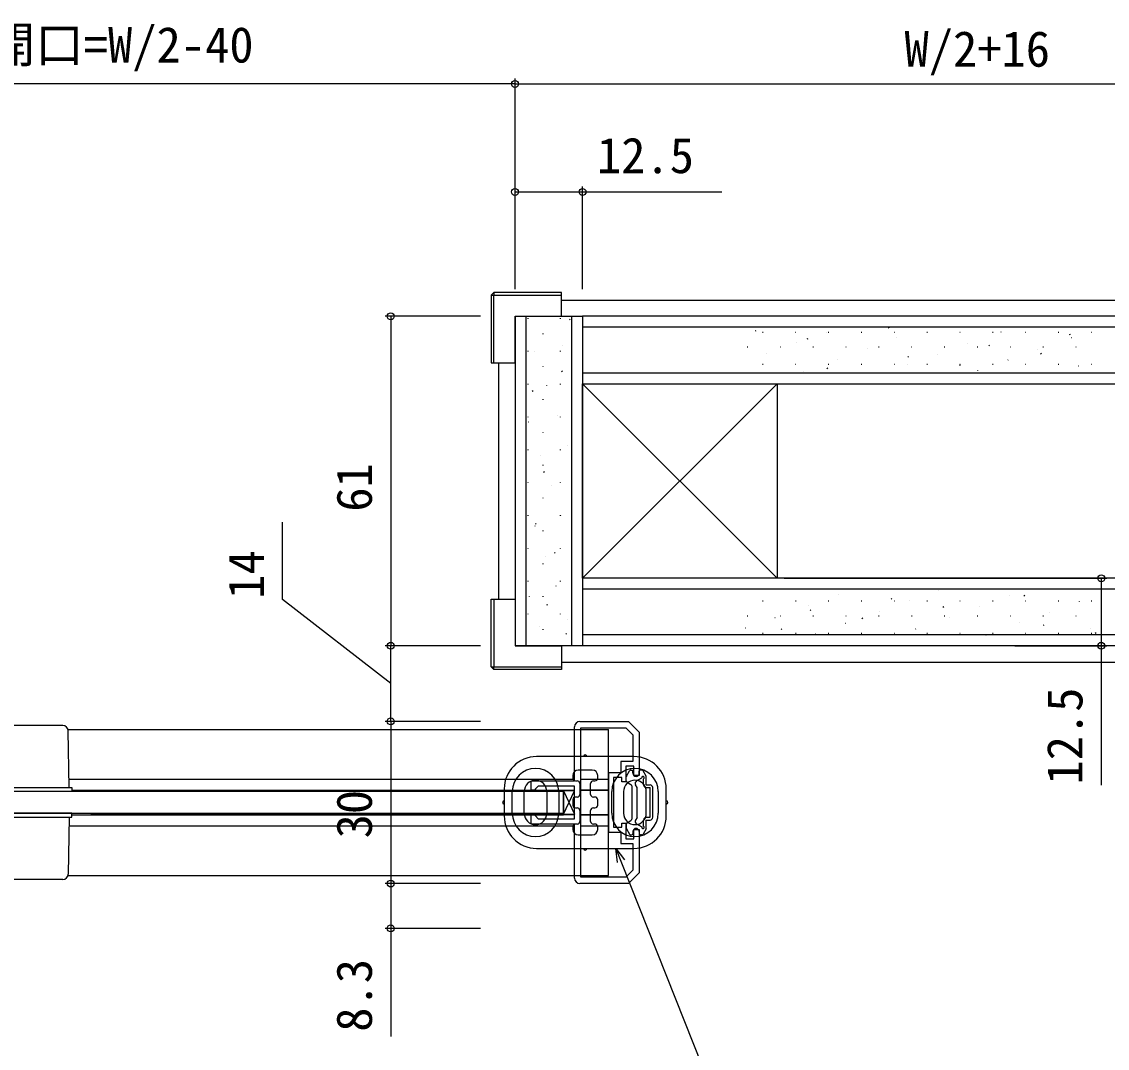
# Model space of a CAD drawing. Units: millimetres, scale not verified. Extents: x -525 to 525, y -808 to 806.
# Drawn here: x 163.1 to 364, y -218.4 to -28.4 of the extents above; entities that cross this region are included whole.
import ezdxf
from ezdxf.enums import TextEntityAlignment as Align

# ---------------------------------------------------------------- set-up
doc = ezdxf.new("R2010")
doc.units = ezdxf.units.MM
doc.header["$LTSCALE"] = 4
for name, color, linetype in [('0-3_YKK_11', 7, 'Continuous'), ('0-4_YKK_12', 2, 'Continuous'), ('0-5_YKK_13', 4, 'Continuous'), ('0-7_YKK_D', 6, 'Continuous'), ('0-9_YSS_K', 3, 'Continuous')]:
    doc.layers.add(name, color=color, linetype=linetype)
doc.styles.add('ＭＳ ゴシック', font='')
doc.styles.get('ＭＳ ゴシック').set_extended_font_data('MS Gothic')

msp = doc.modelspace()

# ---------------------------------------------------------------- linework, layer by layer
at = {"layer": '0-3_YKK_11'}
for points in [[(266.347, -157.897), (275.347, -157.897), (277.347, -159.897), (277.347, -167.897), (276.347, -167.897), (276.347, -166.197), (274.847, -166.197), (274.847, -169.097), (274.147, -169.097), (274.147, -168.297), (272.547, -168.297), (272.547, -172.897), (272.547, -177.497), (274.147, -177.497), (274.147, -176.697), (274.847, -176.697), (274.847, -179.597), (276.347, -179.597), (276.347, -177.897), (277.347, -177.897), (277.347, -185.897), (275.347, -187.897), (266.347, -187.897)], [(265.347, -186.897), (265.347, -176.897), (257.347, -176.897), (257.347, -175.197), (257.947, -175.197), (258.147, -175.397), (258.647, -175.897), (265.347, -175.897), (265.347, -169.897), (258.647, -169.897), (258.147, -170.397), (257.947, -170.597), (257.347, -170.597), (257.347, -168.897), (265.347, -168.897), (265.347, -158.897)]]:
    msp.add_lwpolyline(points, dxfattribs=at)
msp.add_lwpolyline([(266.547, -186.697), (266.547, -159.097), (274.85, -159.097), (276.147, -160.394), (276.147, -165.297), (273.947, -165.297), (273.947, -167.397), (271.647, -167.397), (271.647, -178.397), (273.947, -178.397), (273.947, -180.497), (276.147, -180.497), (276.147, -185.4), (274.85, -186.697)], close=True, dxfattribs=at)
for centre, start, end in [((266.347, -158.897), 90.00001, 179.99999), ((266.347, -186.897), 180.00001, 269.99999)]:
    msp.add_arc(centre, 1, start, end, dxfattribs=at)
at = {"layer": '0-4_YKK_12'}
for p, q in [((171.632, -159.397), (271.647, -159.397)), ((271.647, -186.397), (271.647, -159.397)), ((171.847, -168.597), (265.347, -168.597)), ((266.547, -168.597), (271.647, -168.597)), ((172.347, -170.597), (265.347, -170.597)), ((271.647, -170.597), (266.547, -170.597)), ((266.547, -170.597), (271.647, -170.597)), ((271.647, -170.597), (266.547, -170.597)), ((172.347, -175.197), (263.347, -175.197)), ((265.347, -175.197), (175.847, -175.197)), ((271.647, -175.197), (266.547, -175.197)), ((171.847, -177.197), (265.347, -177.197)), ((266.547, -177.197), (271.647, -177.197)), ((171.632, -186.397), (271.647, -186.397))]:
    msp.add_line(p, q, dxfattribs=at)
msp.add_lwpolyline([(271.647, -175.197), (266.547, -175.197), (271.647, -175.197)], dxfattribs=at)
at = {"layer": '0-5_YKK_13'}
for p, q in [((249.947, -78.997), (250.447, -78.497)), ((249.947, -78.997), (250.447, -78.997)), ((250.447, -91.497), (250.447, -78.997)), ((250.447, -78.997), (262.947, -78.997)), ((262.947, -78.997), (262.947, -78.497)), ((262.947, -79.897), (481.257, -79.897)), ((250.447, -91.497), (254.347, -91.497)), ((251.347, -135.297), (251.347, -91.497)), ((250.447, -135.297), (250.447, -147.797)), ((250.447, -135.297), (254.347, -135.297)), ((249.947, -147.797), (250.447, -147.797)), ((249.947, -147.797), (250.447, -148.297)), ((250.447, -147.797), (262.947, -147.797)), ((262.947, -146.897), (410.347, -146.897)), ((262.947, -147.797), (262.947, -148.297)), ((170.663, -158.647), (160.03, -158.647)), ((171.847, -170.147), (171.663, -159.629)), ((276.347, -164.397), (258.347, -164.397)), ((265.047, -167.897), (265.047, -168.397)), ((268.647, -166.897), (266.047, -166.897)), ((269.647, -168.397), (269.647, -167.897)), ((274.947, -168.896), (274.947, -168.177)), ((274.947, -168.896), (274.947, -168.177)), ((274.987, -168.027), (275.553, -167.047)), ((274.987, -168.027), (275.553, -167.047)), ((275.813, -166.897), (275.947, -166.897)), ((275.813, -166.897), (275.947, -166.897)), ((276.147, -167.497), (276.147, -167.097)), ((276.147, -167.497), (276.147, -167.097)), ((276.845, -168.921), (277.807, -168.366)), ((276.845, -168.921), (277.807, -168.366)), ((277.347, -167.497), (277.347, -167.097)), ((277.347, -167.497), (277.347, -167.097)), ((277.781, -166.897), (277.547, -166.897)), ((277.781, -166.897), (277.547, -166.897)), ((278.607, -168.027), (278.041, -167.047)), ((278.607, -168.027), (278.041, -167.047)), ((278.147, -169.647), (278.147, -168.526)), ((278.147, -169.647), (278.147, -168.526)), ((278.647, -169.647), (278.647, -168.177)), ((278.647, -169.647), (278.647, -168.177)), ((252.347, -170.397), (252.347, -175.397)), ((263.347, -175.048), (265.347, -170.746)), ((263.347, -170.746), (265.347, -175.048)), ((265.547, -168.897), (265.847, -168.897)), ((266.347, -169.397), (266.347, -171.397)), ((268.347, -171.397), (268.347, -169.397)), ((268.847, -168.897), (269.147, -168.897)), ((275.097, -169.156), (275.797, -169.56)), ((275.097, -169.156), (275.797, -169.56)), ((275.947, -169.82), (275.947, -175.974)), ((275.947, -169.82), (275.947, -175.974)), ((276.947, -170.097), (276.662, -169.604)), ((276.947, -170.097), (276.662, -169.604)), ((276.947, -175.697), (276.947, -170.097)), ((276.947, -175.697), (276.947, -170.097)), ((278.647, -169.647), (279.347, -169.647)), ((278.647, -169.647), (279.347, -169.647)), ((278.647, -170.147), (279.347, -170.147)), ((278.647, -170.147), (279.347, -170.147)), ((279.347, -175.647), (279.347, -170.147)), ((279.347, -175.647), (279.347, -170.147)), ((279.847, -175.647), (279.847, -170.147)), ((279.847, -175.647), (279.847, -170.147)), ((282.347, -175.397), (282.347, -170.397)), ((253.847, -174.897), (253.847, -170.897)), ((256.047, -174.897), (256.047, -170.897)), ((260.247, -170.897), (260.247, -174.897)), ((262.447, -170.897), (262.447, -174.897)), ((265.047, -172.397), (265.047, -173.397)), ((265.847, -171.897), (265.547, -171.897)), ((269.147, -171.897), (268.847, -171.897)), ((269.647, -173.397), (269.647, -172.397)), ((272.247, -174.897), (272.247, -170.897)), ((274.447, -170.897), (274.447, -174.897)), ((278.647, -174.897), (278.647, -170.897)), ((280.847, -170.897), (280.847, -174.897)), ((265.547, -173.897), (265.847, -173.897)), ((266.347, -174.397), (266.347, -176.397)), ((268.347, -176.397), (268.347, -174.397)), ((268.847, -173.897), (269.147, -173.897)), ((171.847, -175.647), (171.663, -186.164)), ((275.097, -176.638), (275.797, -176.233)), ((275.097, -176.638), (275.797, -176.233)), ((276.947, -175.697), (276.662, -176.19)), ((276.947, -175.697), (276.662, -176.19)), ((278.147, -177.268), (278.147, -176.147)), ((278.147, -177.268), (278.147, -176.147)), ((278.647, -175.647), (279.347, -175.647)), ((278.647, -175.647), (279.347, -175.647)), ((278.647, -176.147), (279.347, -176.147)), ((278.647, -177.616), (278.647, -176.147)), ((278.647, -176.147), (279.347, -176.147)), ((278.647, -177.616), (278.647, -176.147)), ((265.047, -177.397), (265.047, -177.897)), ((265.847, -176.897), (265.547, -176.897)), ((269.147, -176.897), (268.847, -176.897)), ((269.647, -177.897), (269.647, -177.397)), ((274.947, -176.897), (274.947, -177.616)), ((274.947, -176.897), (274.947, -177.616)), ((274.987, -177.766), (275.553, -178.747)), ((274.987, -177.766), (275.553, -178.747)), ((276.147, -178.297), (276.147, -178.697)), ((276.147, -178.297), (276.147, -178.697)), ((276.845, -176.873), (277.807, -177.428)), ((276.845, -176.873), (277.807, -177.428)), ((277.347, -178.297), (277.347, -178.697)), ((277.347, -178.297), (277.347, -178.697)), ((278.607, -177.766), (278.041, -178.747)), ((278.607, -177.766), (278.041, -178.747)), ((266.047, -178.897), (268.647, -178.897)), ((275.813, -178.897), (275.947, -178.897)), ((275.813, -178.897), (275.947, -178.897)), ((277.781, -178.897), (277.547, -178.897)), ((277.781, -178.897), (277.547, -178.897)), ((258.347, -181.397), (276.347, -181.397)), ((170.663, -187.147), (160.03, -187.147))]:
    msp.add_line(p, q, dxfattribs=at)
for points in [[(249.947, -78.997), (249.947, -91.497), (250.447, -91.497)], [(262.947, -78.497), (250.447, -78.497), (250.447, -78.997)], [(254.347, -91.497), (254.347, -82.897), (262.947, -82.897), (262.947, -78.997)], [(249.947, -147.797), (249.947, -135.297), (250.447, -135.297)], [(254.347, -135.297), (254.347, -143.897), (262.947, -143.897), (262.947, -147.797)], [(262.947, -148.297), (250.447, -148.297), (250.447, -147.797)], [(263.347, -170.897), (135.347, -170.897), (135.347, -174.897), (263.347, -174.897)], [(167.793, -174.897), (263.347, -174.897), (263.347, -170.897), (167.793, -170.897)]]:
    msp.add_lwpolyline(points, dxfattribs=at)
for points in [[(172.347, -170.897), (158.347, -170.897), (158.347, -170.147), (172.347, -170.147)], [(265.347, -170.746), (263.347, -170.746), (263.347, -175.048), (265.347, -175.048)], [(172.347, -174.897), (158.347, -174.897), (158.347, -175.647), (172.347, -175.647)]]:
    msp.add_lwpolyline(points, close=True, dxfattribs=at)
for centre, radius, start, end in [((170.663, -159.647), 1, 1, 90), ((258.347, -170.397), 6, 90, 180), ((267.347, -164.397), 0.3, 90, 180), ((267.347, -164.397), 0.3, 0, 90), ((276.347, -170.397), 6, 0, 90), ((258.147, -170.897), 4.3, 0, 180), ((276.547, -170.897), 4.3, 0, 180), ((266.047, -167.897), 1, 90, 180), ((265.547, -168.397), 0.5, 180, 270), ((268.647, -167.897), 1, 0, 90), ((269.147, -168.397), 0.5, 270, 0), ((275.247, -168.177), 0.3, 150, 180), ((275.247, -168.177), 0.3, 150, 180), ((275.813, -167.197), 0.3, 90, 150), ((275.813, -167.197), 0.3, 90, 150), ((275.947, -167.097), 0.2, 0, 90), ((275.947, -167.097), 0.2, 0, 90), ((276.747, -167.497), 0.6, 180, 0), ((276.747, -167.497), 0.6, 180, 0), ((277.547, -167.097), 0.2, 90, 180), ((277.547, -167.097), 0.2, 90, 180), ((277.781, -167.197), 0.3, 30, 90), ((277.781, -167.197), 0.3, 30, 90), ((278.047, -168.297), 0.25, 293.57818, 196.04532), ((278.047, -168.297), 0.25, 293.57818, 196.04532), ((278.347, -168.177), 0.3, 0, 30), ((278.347, -168.177), 0.3, 0, 30), ((258.147, -170.897), 2.1, 0, 180), ((265.847, -169.397), 0.5, 0, 90), ((268.847, -169.397), 0.5, 90, 180), ((276.547, -170.897), 2.1, 0, 180), ((275.247, -168.896), 0.3, 180, 240), ((275.247, -168.896), 0.3, 180, 240), ((275.647, -169.82), 0.3, 0, 60), ((275.647, -169.82), 0.3, 0, 60), ((277.095, -169.354), 0.5, 120, 210), ((277.095, -169.354), 0.5, 120, 210), ((278.647, -169.647), 0.5, 180, 270), ((278.647, -169.647), 0.5, 180, 270), ((279.347, -170.147), 0.5, 0, 90), ((279.347, -170.147), 0.5, 0, 90), ((252.347, -172.897), 0.3, 90, 180), ((265.547, -172.397), 0.5, 90, 180), ((265.847, -171.397), 0.5, 270, 0), ((268.847, -171.397), 0.5, 180, 270), ((269.147, -172.397), 0.5, 0, 90), ((282.347, -172.897), 0.3, 0, 90), ((252.347, -172.897), 0.3, 180, 270), ((265.547, -173.397), 0.5, 180, 270), ((265.847, -174.397), 0.5, 0, 90), ((268.847, -174.397), 0.5, 90, 180), ((269.147, -173.397), 0.5, 270, 0), ((282.347, -172.897), 0.3, 270, 0), ((258.347, -175.397), 6, 180, 270), ((258.147, -174.897), 4.3, 180, 0), ((258.147, -174.897), 2.1, 180, 0), ((265.847, -176.397), 0.5, 270, 0), ((268.847, -176.397), 0.5, 180, 270), ((276.547, -174.897), 4.3, 180, 0), ((276.547, -174.897), 2.1, 180, 0), ((275.247, -176.897), 0.3, 120, 180), ((275.247, -176.897), 0.3, 120, 180), ((275.647, -175.974), 0.3, 300, 0), ((275.647, -175.974), 0.3, 300, 0), ((276.347, -175.397), 6, 270, 0), ((277.095, -176.44), 0.5, 150, 240), ((277.095, -176.44), 0.5, 150, 240), ((278.647, -176.147), 0.5, 90, 180), ((278.647, -176.147), 0.5, 90, 180), ((279.347, -175.647), 0.5, 270, 0), ((279.347, -175.647), 0.5, 270, 0), ((265.547, -177.397), 0.5, 90, 180), ((266.047, -177.897), 1, 180, 270), ((268.647, -177.897), 1, 270, 0), ((269.147, -177.397), 0.5, 0, 90), ((275.247, -177.616), 0.3, 180, 210), ((275.247, -177.616), 0.3, 180, 210), ((275.813, -178.597), 0.3, 210, 270), ((275.813, -178.597), 0.3, 210, 270), ((275.947, -178.697), 0.2, 270, 0), ((275.947, -178.697), 0.2, 270, 0), ((276.747, -178.297), 0.6, 0, 180), ((276.747, -178.297), 0.6, 0, 180), ((277.547, -178.697), 0.2, 180, 270), ((277.547, -178.697), 0.2, 180, 270), ((277.781, -178.597), 0.3, 270, 330), ((277.781, -178.597), 0.3, 270, 330), ((278.047, -177.497), 0.25, 163.95468, 66.42182), ((278.047, -177.497), 0.25, 163.95468, 66.42182), ((278.347, -177.616), 0.3, 330, 0), ((278.347, -177.616), 0.3, 330, 0), ((267.347, -181.397), 0.3, 180, 270), ((267.347, -181.397), 0.3, 270, 0), ((170.663, -186.147), 1, 270, 359)]:
    msp.add_arc(centre, radius, start, end, dxfattribs=at)
at = {"layer": '0-7_YKK_D'}
for p, q in [((254.347, -39.897), (124.347, -39.897)), ((254.347, -77.897), (254.347, -38.897)), ((254.347, -77.897), (254.347, -38.897)), ((254.347, -39.897), (440.347, -39.897)), ((254.347, -77.897), (254.347, -58.897)), ((266.847, -77.897), (266.847, -58.897)), ((247.947, -82.897), (230.347, -82.897)), ((231.347, -82.897), (231.347, -143.897)), ((304.157, -131.397), (363.851, -131.397)), ((247.947, -143.897), (230.347, -143.897)), ((247.947, -143.897), (230.347, -143.897)), ((231.347, -157.897), (231.347, -143.897)), ((346.847, -143.897), (363.851, -143.897)), ((247.947, -157.897), (230.347, -157.897)), ((247.947, -157.897), (230.347, -157.897)), ((231.347, -157.897), (231.347, -187.897)), ((247.947, -187.897), (230.347, -187.897)), ((247.947, -187.897), (230.347, -187.897)), ((247.947, -196.197), (230.347, -196.197))]:
    msp.add_line(p, q, dxfattribs=at)
for points in [[(254.347, -59.897), (266.847, -59.897), (292.647, -59.897)], [(231.347, -150.897), (211.347, -135.322), (211.347, -121.021)], [(362.851, -131.397), (362.851, -143.897), (362.851, -169.697)], [(273.316, -184.019), (273.011, -181.397), (274.587, -183.515)], [(273.011, -181.397), (273.952, -183.767), (302.369, -255.402), (386.683, -255.402)], [(231.347, -187.897), (231.347, -196.197), (231.347, -216.219)]]:
    msp.add_lwpolyline(points, dxfattribs=at)
for centre in [(254.347, -39.897), (254.347, -39.897), (254.347, -59.897), (266.847, -59.897), (231.347, -82.897), (362.851, -131.397), (231.347, -143.897), (231.347, -143.897), (362.851, -143.897), (231.347, -157.897), (231.347, -157.897), (231.347, -187.897), (231.347, -187.897), (231.347, -196.197)]:
    msp.add_circle(centre, 0.637, dxfattribs=at)
at = {"layer": '0-9_YSS_K'}
for p, q in [((254.347, -82.897), (254.347, -143.897)), ((254.347, -82.897), (266.847, -82.897)), ((256.347, -82.897), (256.347, -143.863)), ((256.738, -83.249), (256.738, -83.349)), ((262.718, -83.249), (262.718, -83.349)), ((264.447, -83.425), (264.557, -83.592)), ((264.847, -143.863), (264.847, -82.897)), ((481.257, -82.897), (266.847, -82.897)), ((266.847, -82.897), (266.847, -95.397)), ((266.847, -82.897), (266.847, -143.863)), ((266.847, -82.897), (266.847, -82.897)), ((259.488, -86.099), (259.488, -86.199)), ((481.257, -84.897), (266.847, -84.897)), ((298.833, -85.626), (298.999, -85.516)), ((300.169, -85.816), (300.269, -85.816)), ((306.249, -85.816), (306.349, -85.816)), ((312, -85.842), (312.019, -85.836)), ((312.329, -85.816), (312.429, -85.816)), ((318.409, -85.816), (318.509, -85.816)), ((323.422, -85.022), (323.589, -84.912)), ((324.489, -85.816), (324.589, -85.816)), ((330.569, -85.816), (330.669, -85.816)), ((336.649, -85.816), (336.749, -85.816)), ((342.729, -85.816), (342.829, -85.816)), ((344.277, -85.776), (344.296, -85.77)), ((348.809, -85.816), (348.909, -85.816)), ((354.889, -85.816), (354.989, -85.816)), ((356.999, -86.305), (357.166, -86.194)), ((360.969, -85.816), (361.069, -85.816)), ((263.201, -88.23), (263.208, -88.249)), ((306.514, -87.785), (306.533, -87.779)), ((308.438, -87.104), (308.605, -86.994)), ((325.019, -86.914), (325.038, -86.908)), ((338.037, -87.986), (338.056, -87.979)), ((342.015, -88.387), (342.182, -88.276)), ((357.296, -86.848), (357.315, -86.841)), ((256.738, -89.329), (256.738, -89.429)), ((257.943, -89.427), (257.95, -89.446)), ((262.718, -89.329), (262.718, -89.429)), ((297.319, -88.566), (297.419, -88.566)), ((300.934, -89.761), (300.952, -89.755)), ((303.399, -88.566), (303.499, -88.566)), ((309.479, -88.566), (309.579, -88.566)), ((315.559, -88.566), (315.659, -88.566)), ((319.532, -88.857), (319.551, -88.85)), ((321.639, -88.566), (321.739, -88.566)), ((327.032, -90.469), (327.198, -90.358)), ((327.719, -88.566), (327.819, -88.566)), ((332.551, -89.929), (332.57, -89.922)), ((333.799, -88.566), (333.899, -88.566)), ((339.879, -88.566), (339.979, -88.566)), ((345.959, -88.566), (346.059, -88.566)), ((351.056, -89.058), (351.075, -89.051)), ((351.621, -89.865), (351.788, -89.754)), ((352.039, -88.566), (352.139, -88.566)), ((358.119, -88.566), (358.219, -88.566)), ((259.488, -92.179), (259.488, -92.279)), ((300.169, -91.796), (300.269, -91.796)), ((306.249, -91.796), (306.349, -91.796)), ((312.329, -91.796), (312.429, -91.796)), ((313.952, -90.833), (313.971, -90.827)), ((318.409, -91.796), (318.509, -91.796)), ((324.489, -91.796), (324.589, -91.796)), ((326.971, -91.905), (326.989, -91.898)), ((330.569, -91.796), (330.669, -91.796)), ((336.637, -91.947), (336.804, -91.836)), ((336.649, -91.796), (336.749, -91.796)), ((342.729, -91.796), (342.829, -91.796)), ((345.569, -91.001), (345.588, -90.994)), ((348.809, -91.796), (348.909, -91.796)), ((354.889, -91.796), (354.989, -91.796)), ((358.588, -92.072), (358.607, -92.066)), ((360.969, -91.796), (361.069, -91.796)), ((262.969, -93.031), (263.079, -93.198)), ((266.847, -93.397), (481.257, -93.397)), ((307.712, -93.043), (307.731, -93.036)), ((312.048, -92.551), (312.214, -92.44)), ((339.989, -92.977), (340.008, -92.97)), ((256.738, -95.409), (256.738, -95.509)), ((260.153, -95.668), (260.16, -95.687)), ((262.718, -95.409), (262.718, -95.509)), ((302.847, -131.397), (266.847, -95.397)), ((302.847, -95.397), (266.847, -131.397)), ((266.847, -95.397), (445.347, -95.397)), ((257.522, -96.641), (257.633, -96.807)), ((259.488, -98.259), (259.488, -98.359)), ((256.738, -101.489), (256.738, -101.589)), ((256.871, -102.446), (256.878, -102.465)), ((262.129, -101.248), (262.136, -101.267)), ((262.718, -101.489), (262.718, -101.589)), ((259.488, -104.339), (259.488, -104.439)), ((256.738, -107.569), (256.738, -107.669)), ((262.718, -107.569), (262.718, -107.669)), ((264.072, -106.734), (264.079, -106.753)), ((259.081, -108.686), (259.088, -108.705)), ((259.488, -110.419), (259.488, -110.519)), ((259.604, -111.624), (259.715, -111.791)), ((256.738, -113.649), (256.738, -113.749)), ((261.057, -114.267), (261.064, -114.286)), ((262.718, -113.649), (262.718, -113.749)), ((259.488, -116.499), (259.488, -116.599)), ((256.738, -119.729), (256.738, -119.829)), ((262.718, -119.729), (262.718, -119.829)), ((263, -119.753), (263.007, -119.772)), ((258.009, -121.705), (258.016, -121.724)), ((258.126, -121.23), (258.237, -121.397)), ((259.488, -122.579), (259.488, -122.679)), ((256.738, -125.809), (256.738, -125.909)), ((262.718, -125.809), (262.718, -125.909)), ((259.986, -127.285), (259.992, -127.304)), ((261.686, -126.608), (261.797, -126.775)), ((259.488, -128.659), (259.488, -128.759)), ((256.738, -131.889), (256.738, -131.989)), ((262.718, -131.889), (262.718, -131.989)), ((410.347, -131.397), (266.847, -131.397)), ((266.847, -131.397), (266.847, -143.897)), ((261.928, -132.771), (261.935, -132.79)), ((410.347, -133.397), (266.847, -133.397)), ((314.278, -134.459), (314.297, -134.453)), ((332.783, -133.588), (332.801, -133.582)), ((348.531, -134.652), (348.698, -134.542)), ((256.938, -134.723), (256.944, -134.742)), ((259.488, -134.739), (259.488, -134.839)), ((260.208, -136.214), (260.319, -136.38)), ((300.174, -135.593), (300.274, -135.593)), ((306.254, -135.593), (306.354, -135.593)), ((308.698, -136.436), (308.716, -136.429)), ((312.334, -135.593), (312.434, -135.593)), ((318.414, -135.593), (318.514, -135.593)), ((323.942, -135.256), (324.109, -135.146)), ((324.494, -135.593), (324.594, -135.593)), ((327.296, -135.531), (327.315, -135.525)), ((330.574, -135.593), (330.674, -135.593)), ((336.654, -135.593), (336.754, -135.593)), ((340.315, -136.603), (340.334, -136.596)), ((342.734, -135.593), (342.834, -135.593)), ((345.801, -134.66), (345.82, -134.654)), ((348.814, -135.593), (348.914, -135.593)), ((354.894, -135.593), (354.994, -135.593)), ((358.82, -135.732), (358.838, -135.725)), ((360.974, -135.593), (361.074, -135.593)), ((256.738, -137.969), (256.738, -138.069)), ((262.718, -137.969), (262.718, -138.069)), ((297.324, -138.343), (297.424, -138.343)), ((303.404, -138.343), (303.504, -138.343)), ((308.958, -137.338), (309.125, -137.228)), ((309.484, -138.343), (309.584, -138.343)), ((315.564, -138.343), (315.664, -138.343)), ((321.644, -138.343), (321.744, -138.343)), ((321.716, -137.507), (321.735, -137.501)), ((327.724, -138.343), (327.824, -138.343)), ((333.547, -136.734), (333.714, -136.624)), ((333.804, -138.343), (333.904, -138.343)), ((334.735, -138.579), (334.753, -138.573)), ((339.884, -138.343), (339.984, -138.343)), ((345.964, -138.343), (346.064, -138.343)), ((352.044, -138.343), (352.144, -138.343)), ((353.333, -137.675), (353.352, -137.668)), ((358.124, -138.343), (358.224, -138.343)), ((258.914, -140.304), (258.92, -140.323)), ((264.138, -139.012), (264.145, -139.031)), ((296.971, -140.588), (296.99, -140.581)), ((302.457, -138.645), (302.476, -138.639)), ((315.476, -139.717), (315.495, -139.711)), ((318.563, -138.816), (318.73, -138.706)), ((347.753, -139.651), (347.772, -139.644)), ((352.141, -140.099), (352.308, -139.988)), ((259.488, -140.819), (259.488, -140.919)), ((263.768, -141.592), (263.879, -141.759)), ((410.347, -141.897), (266.847, -141.897)), ((300.174, -141.573), (300.274, -141.573)), ((303.579, -140.898), (303.746, -140.788)), ((306.254, -141.573), (306.354, -141.573)), ((309.99, -141.66), (310.008, -141.653)), ((312.334, -141.573), (312.434, -141.573)), ((318.414, -141.573), (318.514, -141.573)), ((324.494, -141.573), (324.594, -141.573)), ((328.494, -140.789), (328.513, -140.782)), ((330.574, -141.573), (330.674, -141.573)), ((336.654, -141.573), (336.754, -141.573)), ((341.513, -141.861), (341.532, -141.854)), ((342.734, -141.573), (342.834, -141.573)), ((348.814, -141.573), (348.914, -141.573)), ((354.894, -141.573), (354.994, -141.573)), ((360.772, -140.723), (360.79, -140.716)), ((360.974, -141.573), (361.074, -141.573)), ((361.746, -141.577), (361.913, -141.466)), ((266.847, -143.897), (254.347, -143.897)), ((410.347, -143.897), (266.847, -143.897))]:
    msp.add_line(p, q, dxfattribs=at)
msp.add_lwpolyline([(302.847, -131.397), (266.847, -131.397), (266.847, -95.397), (302.847, -95.397)], close=True, dxfattribs=at)

# ---------------------------------------------------------------- texts
at = {"layer": '0-7_YKK_D', "style": 'ＭＳ ゴシック'}
for s, p in [('有効開口=W/2-40', (138.543, -37.921)), ('W/2+16', (326.432, -38.688)), ('12.5', (269.516, -58.397))]:
    msp.add_text(s, height=6.598, dxfattribs=at).set_placement(p, align=Align.BOTTOM_LEFT)
for s, p in [('61', (229.847, -119.073)), ('14', (209.847, -135.203)), ('12.5', (361.351, -169.578)), ('30', (229.847, -179.544)), ('8.3', (229.847, -215.332))]:
    msp.add_text(s, height=6.598, rotation=90, dxfattribs=at).set_placement(p, align=Align.BOTTOM_LEFT)

doc.saveas('drawing.dxf')
